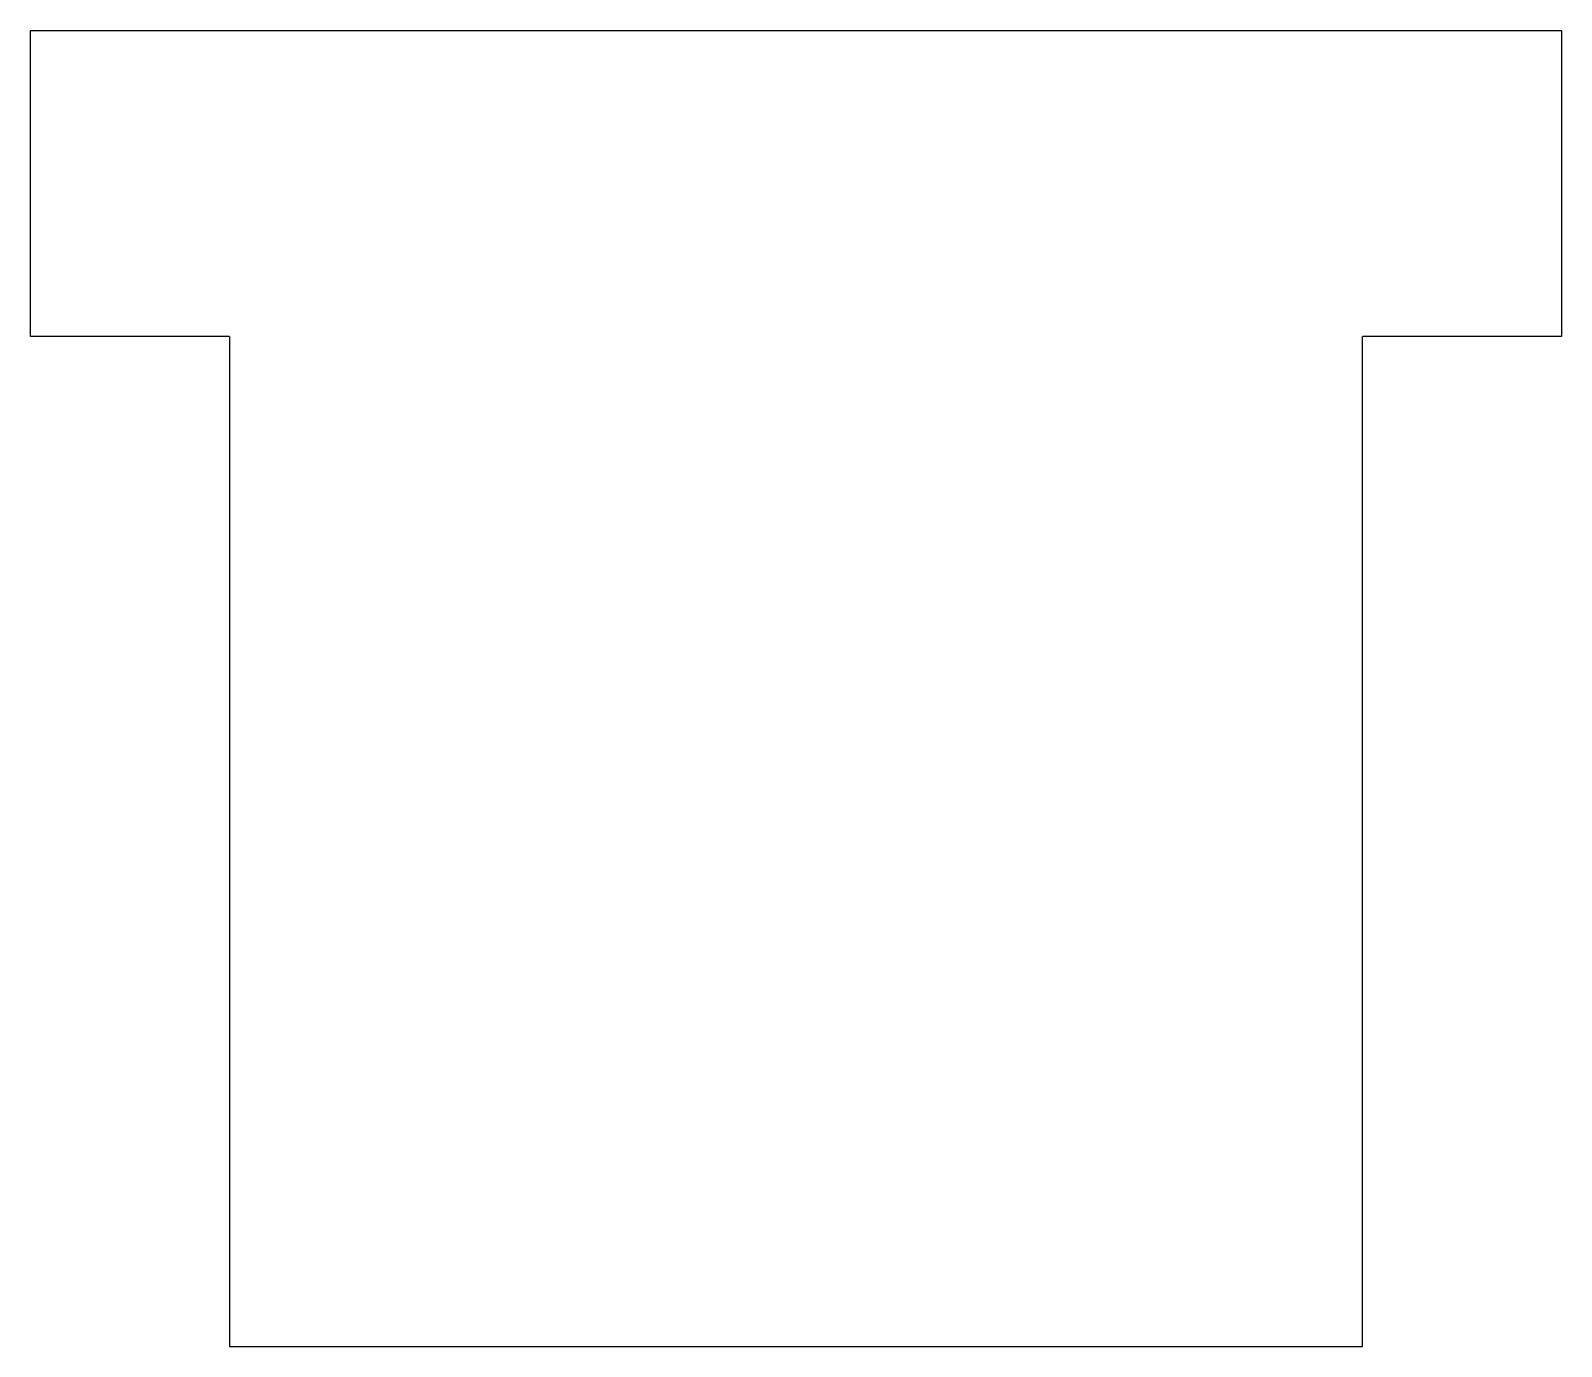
# Model space of a CAD drawing. Header units: centimetres. Extents: x -0.65 to 4.35, y -0.7 to 3.6.
import ezdxf

# ---------------------------------------------------------------- set-up
doc = ezdxf.new("R2010")
doc.units = ezdxf.units.CM
doc.header["$MEASUREMENT"] = 0
doc.layers.add('SLOT v1_SLOT1 v2_slot1 v1 v3_Sketch1', color=7, linetype='Continuous')

msp = doc.modelspace()

# ---------------------------------------------------------------- linework, layer by layer
at = {"layer": 'SLOT v1_SLOT1 v2_slot1 v1 v3_Sketch1'}
for p, q in [((-0.65, 3.6), (4.35, 3.6)), ((-0.65, 2.6), (-0.65, 3.6)), ((4.35, 3.6), (4.35, 2.6)), ((0, 2.6), (-0.65, 2.6)), ((0, 2.6), (0, 0)), ((4.35, 2.6), (3.7, 2.6)), ((3.7, 0), (3.7, 2.6)), ((0, 0), (0, -0.7)), ((3.7, -0.7), (3.7, 0)), ((0, -0.7), (3.7, -0.7))]:
    msp.add_line(p, q, dxfattribs=at)

doc.saveas('drawing.dxf')
